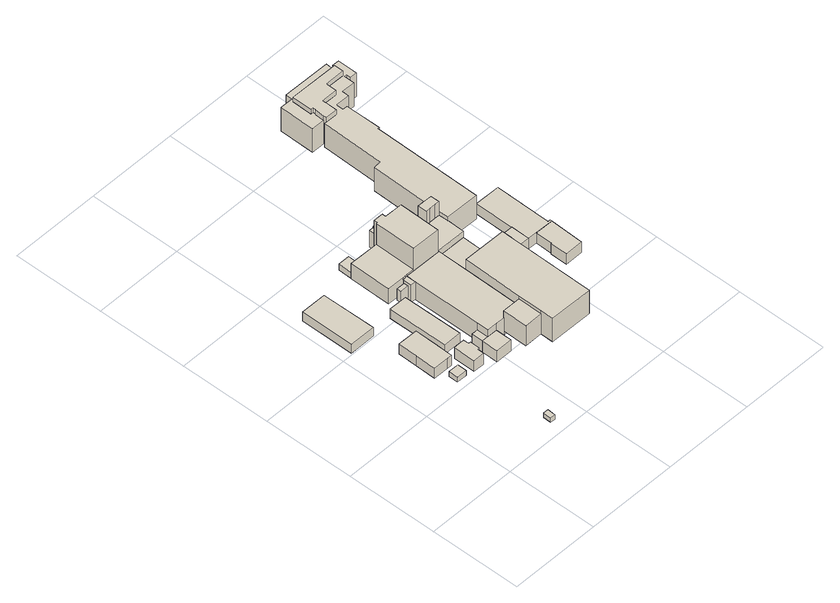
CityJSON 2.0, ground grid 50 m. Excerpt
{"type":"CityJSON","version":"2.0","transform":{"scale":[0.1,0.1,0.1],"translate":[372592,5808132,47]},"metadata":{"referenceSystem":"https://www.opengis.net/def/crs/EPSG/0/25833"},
"CityObjects":{
"building1":{"type":"Building","attributes":{"Gemeindeschluessel":"11000006","BezugspunktDach":"2200","function":"31001_2540","measuredHeight":2.75,"storeysAboveGround":1},"address":[{"country":"Germany","locality":"Berlin","thoroughfareNumber":"11 (1)","thoroughfareName":"Roedenbecksteig"}],"geometry":[{"type":"Solid","lod":"1","boundaries":[[[[0,1,2,3]],[[4,5,6,7]],[[4,7,3,2]],[[5,4,2,1]],[[6,5,1,0]],[[7,6,0,3]]]]}]},
"building2":{"type":"Building","attributes":{"Gemeindeschluessel":"11000006","BezugspunktDach":"2200","function":"31001_2160","measuredHeight":2.97,"storeysAboveGround":1},"address":[{"country":"Germany","locality":"Berlin","thoroughfareNumber":"1 (32)","thoroughfareName":"Hahn-Meitner-Platz"}],"geometry":[{"type":"Solid","lod":"1","boundaries":[[[[8,9,10,11]],[[12,13,14,15]],[[12,15,11,10]],[[13,12,10,9]],[[14,13,9,8]],[[15,14,8,11]]]]}]},
"building3":{"type":"Building","attributes":{"Gemeindeschluessel":"11000006","BezugspunktDach":"2200","function":"31001_2160","measuredHeight":7.39,"storeysAboveGround":2},"address":[{"country":"Germany","locality":"Berlin","thoroughfareNumber":"1 (23)","thoroughfareName":"Hahn-Meitner-Platz"}],"geometry":[{"type":"Solid","lod":"1","boundaries":[[[[16,17,18,19,20,21,22,23]],[[24,25,26,27,28,29,30,31]],[[24,31,23,22]],[[25,24,22,21]],[[26,25,21,20]],[[27,26,20,19]],[[28,27,19,18]],[[29,28,18,17]],[[30,29,17,16]],[[31,30,16,23]]]]}]},
"building4":{"type":"Building","attributes":{"Gemeindeschluessel":"11000006","BezugspunktDach":"2200","function":"31001_3020","measuredHeight":5.48,"storeysAboveGround":1},"address":[{"country":"Germany","locality":"Berlin","thoroughfareNumber":"1 (25)","thoroughfareName":"Hahn-Meitner-Platz"}],"geometry":[{"type":"Solid","lod":"1","boundaries":[[[[32,33,34,35]],[[36,37,38,39]],[[36,39,35,34]],[[37,36,34,33]],[[38,37,33,32]],[[39,38,32,35]]]]}]},
"building5":{"type":"Building","attributes":{"Gemeindeschluessel":"11000006","BezugspunktDach":"2200","function":"31001_3020","measuredHeight":6.89,"storeysAboveGround":1},"address":[{"country":"Germany","locality":"Berlin","thoroughfareNumber":"1 (22)","thoroughfareName":"Hahn-Meitner-Platz"}],"geometry":[{"type":"Solid","lod":"1","boundaries":[[[[40,41,42,43,44,45,46,47]],[[48,49,50,51,52,53,54,55]],[[48,55,47,46]],[[49,48,46,45]],[[50,49,45,44]],[[51,50,44,43]],[[52,51,43,42]],[[53,52,42,41]],[[54,53,41,40]],[[55,54,40,47]]]]}]},
"building6":{"type":"Building","attributes":{"Gemeindeschluessel":"11000006","BezugspunktDach":"2200","function":"31001_3020","measuredHeight":5.92,"storeysAboveGround":1},"address":[{"country":"Germany","locality":"Berlin","thoroughfareNumber":"1 (24)","thoroughfareName":"Hahn-Meitner-Platz"}],"geometry":[{"type":"Solid","lod":"1","boundaries":[[[[56,57,58,59]],[[60,61,62,63]],[[60,63,59,58]],[[61,60,58,57]],[[62,61,57,56]],[[63,62,56,59]]]]}]},
"building7":{"type":"Building","attributes":{"Gemeindeschluessel":"11000006","BezugspunktDach":"2200","function":"31001_2500","measuredHeight":7.17,"storeysAboveGround":1},"address":[{"country":"Germany","locality":"Berlin","thoroughfareNumber":"1 (30)","thoroughfareName":"Hahn-Meitner-Platz"}],"geometry":[{"type":"Solid","lod":"1","boundaries":[[[[64,65,66,67]],[[68,69,70,71]],[[68,71,67,66]],[[69,68,66,65]],[[70,69,65,64]],[[71,70,64,67]]]]}]},
"building8":{"type":"Building","attributes":{"Gemeindeschluessel":"11000006","function":"31001_3024"},"address":[{"country":"Germany","locality":"Berlin","thoroughfareNumber":"1 (7)","thoroughfareName":"Hahn-Meitner-Platz"}],"children":["building8-1","building8-2","building8-3","building8-4","building8-5","building8-6","building8-7","building8-8","building8-9","building8-10","building8-11","building8-12","building8-13","building8-14","building8-15","building8-16","building8-17","building8-18","building8-19","building8-20","building8-21"]},
"building8-1":{"type":"BuildingPart","attributes":{"BezugspunktDach":"2200","measuredHeight":11.27,"storeysAboveGround":5},"parents":["building8"],"geometry":[{"type":"MultiSurface","lod":"1","boundaries":[[[72,73,74,75,76,77,78,79,80,81,82,83]],[[84,85,86,87,88,89,90,91,92,93,94,95]],[[84,96,97,83,82]],[[85,84,82,81]],[[87,86,80,98,99]],[[88,87,100,99,101,78]],[[102,103,77,76]],[[91,90,104,105]],[[92,91,106,107]],[[93,92,107,108,73]],[[94,93,73,72]],[[109,110,94,72,83]],[[95,97,96,84]],[[86,85,81,80]],[[99,98,80,79]],[[79,78,101,99,100]],[[89,88,78,77]],[[90,89,103,102]],[[105,104,76,75]],[[107,106,75,74]],[[111,74,73,108,107]],[[95,94,110,109]]]}]},
"building8-2":{"type":"BuildingPart","attributes":{"BezugspunktDach":"2200","measuredHeight":7.01,"storeysAboveGround":5},"parents":["building8"],"geometry":[{"type":"MultiSurface","lod":"1","boundaries":[[[112,110,113,114]],[[115,94,116,117]],[[115,117,114,113]],[[113,109,97,118,119]],[[116,94,110,112]],[[117,116,112,114]],[[94,95,109,110]],[[115,119,118,97,95]]]}]},
"building8-3":{"type":"BuildingPart","attributes":{"BezugspunktDach":"2200","measuredHeight":7,"storeysAboveGround":5},"parents":["building8"],"geometry":[{"type":"MultiSurface","lod":"1","boundaries":[[[97,96,120,118]],[[121,84,95,115]],[[121,115,118,120]],[[84,121,120,96]],[[95,84,96,97]],[[122,95,97,118,115]]]}]},
"building8-4":{"type":"BuildingPart","attributes":{"BezugspunktDach":"2200","measuredHeight":11.99,"storeysAboveGround":5},"parents":["building8"],"geometry":[{"type":"MultiSurface","lod":"1","boundaries":[[[123,124,125,126,127,103,102]],[[89,128,129,130,131,132,90]],[[130,129,126,125]],[[131,133,134,125,124]],[[132,131,135,136]],[[90,132,123,136,104]],[[89,90,102,103]],[[89,137,128]],[[129,128,127,126]],[[130,138,134,133,131]],[[136,135,124,123]],[[104,136,123,102]]]}]},
"building8-5":{"type":"BuildingPart","attributes":{"BezugspunktDach":"2200","measuredHeight":22.49,"storeysAboveGround":5},"parents":["building8"],"geometry":[{"type":"MultiSurface","lod":"1","boundaries":[[[139,140,141,142,143,144,145,146,147]],[[148,149,150,151,152,153,154,155,156]],[[148,156,157,158,159,160,161,147,146]],[[149,148,146,145],[158,162,163,159]],[[150,149,145,144]],[[151,150,144,143]],[[152,151,143,142]],[[164,165,142,141]],[[166,167,153,141,140]],[[168,166,140,139]],[[156,169,168,155,139,147]],[[161,160,159,158,157]],[[163,162,158,159]],[[153,152,170,165,164]],[[154,153,167,166]],[[155,154,166,168]],[[155,168,169,156]]]}]},
"building8-6":{"type":"BuildingPart","attributes":{"BezugspunktDach":"2200","measuredHeight":6.75,"storeysAboveGround":5},"parents":["building8"],"geometry":[{"type":"MultiSurface","lod":"1","boundaries":[[[133,171,172,134]],[[173,174,131,130]],[[173,130,134,172]],[[131,174,175,135,133]],[[174,173,172,171]],[[171,133,135,175]],[[130,131,133,134]]]}]},
"building8-7":{"type":"BuildingPart","attributes":{"BezugspunktDach":"2200","measuredHeight":6.72,"storeysAboveGround":5},"parents":["building8"],"geometry":[{"type":"MultiSurface","lod":"1","boundaries":[[[176,177,172,171,178]],[[174,173,179,180,181]],[[174,181,182,175]],[[179,173,172,177]],[[180,183,184,179,177,176]],[[181,180,176,178]],[[175,182,178,171]],[[173,174,171,172]],[[179,184,183,180]]]}]},
"building8-8":{"type":"BuildingPart","attributes":{"BezugspunktDach":"2200","measuredHeight":6.64,"storeysAboveGround":5},"parents":["building8"],"geometry":[{"type":"MultiSurface","lod":"1","boundaries":[[[185,186,187,188,189,190,184,183]],[[179,191,192,193,194,195,196,180]],[[191,179,184,190]],[[192,191,190,189]],[[193,192,189,188]],[[194,193,188,187]],[[195,194,187,186]],[[197,198,186,185]],[[180,196,185,183]],[[179,180,183,184]],[[196,195,198,197]]]}]},
"building8-9":{"type":"BuildingPart","attributes":{"BezugspunktDach":"2200","measuredHeight":12.78,"storeysAboveGround":5},"parents":["building8"],"geometry":[{"type":"MultiSurface","lod":"1","boundaries":[[[199,200,201,202,203]],[[108,107,106,204,205]],[[108,205,203,202]],[[74,73,108,202,201]],[[75,74,201,200]],[[205,204,199,203]],[[107,108,73,74]],[[106,107,74,75]],[[204,106,200,199]]]}]},
"building8-10":{"type":"BuildingPart","attributes":{"BezugspunktDach":"2200","measuredHeight":22.72,"storeysAboveGround":5},"parents":["building8"],"geometry":[{"type":"MultiSurface","lod":"1","boundaries":[[[206,207,208,209,210,211,212,213,214,215,216]],[[217,218,219,220,221,222,223,224,225,101,99]],[[217,226,227,216,215]],[[218,217,215,214]],[[219,218,214,213]],[[220,219,213,212]],[[228,229,212,211]],[[222,230,231,211,210]],[[223,232,230,210,209]],[[233,232,209,208]],[[234,235,236,208,207]],[[237,238,207,206]],[[79,78,101,206,216]],[[99,227,226,217]],[[221,220,229,228]],[[221,231,230,222]],[[222,230,232,223]],[[239,224,223,232,233]],[[225,224,236,235,234]],[[101,225,238,237]],[[99,101,78,79]]]}]},
"building8-11":{"type":"BuildingPart","attributes":{"BezugspunktDach":"2200","measuredHeight":9.43,"storeysAboveGround":5},"parents":["building8"],"geometry":[{"type":"MultiSurface","lod":"1","boundaries":[[[240,241,242,243,227,226,244,245,246,247]],[[248,249,250,217,99,98,251,252,253,254]],[[248,254,247,246]],[[249,248,246,245]],[[255,256,249,245,244]],[[217,250,244,226]],[[99,217,226,217,99,227]],[[80,79,227,243]],[[257,80,98,243,242]],[[252,258,257,251,242,241]],[[259,258,241,240]],[[254,253,240,247]],[[250,249,256,255]],[[98,99,79,80]],[[251,98,80,257]],[[251,257,258,252]],[[253,252,258,259]]]}]},
"building8-12":{"type":"BuildingPart","attributes":{"BezugspunktDach":"2200","measuredHeight":6.57,"storeysAboveGround":5},"parents":["building8"],"geometry":[{"type":"Solid","lod":"1","boundaries":[[[[260,198,197,261,262,263]],[[264,265,196,195,266,267]],[[264,267,263,262]],[[265,264,262,261]],[[196,265,261,197]],[[266,195,198,260]],[[267,266,260,263]],[[195,196,197,198]]]]}]},
"building8-13":{"type":"BuildingPart","attributes":{"BezugspunktDach":"2200","measuredHeight":11.27,"storeysAboveGround":5},"parents":["building8"],"geometry":[{"type":"MultiSurface","lod":"1","boundaries":[[[81,80,257,258,259,268]],[[269,270,271,86,85,272]],[[269,272,268,259]],[[270,269,253,252]],[[271,270,252,251,257]],[[86,271,273,251,98]],[[272,85,81,268]],[[252,253,259,258]],[[258,257,251,252]],[[98,251,273,257,80]],[[85,86,80,81]]]}]},
"building8-14":{"type":"BuildingPart","attributes":{"BezugspunktDach":"2200","measuredHeight":14.58,"storeysAboveGround":5},"parents":["building8"],"geometry":[{"type":"MultiSurface","lod":"1","boundaries":[[[274,275,276,277,278,279,280,281,282,283,284,285,286,287,288]],[[289,290,291,292,293,294,295,296,297,298,299,300,301,302,303]],[[304,305,303,288,287]],[[290,306,304,289,287,286]],[[307,306,290,286,285]],[[292,308,307,309,285,284]],[[293,310,308,311,284,283]],[[312,310,293,283,282]],[[313,312,294,282,281]],[[314,313,281,280]],[[315,314,296,280,279]],[[316,315,297,279,278]],[[299,298,278,277]],[[317,318,299,277,276]],[[303,305,319,302,274,288]],[[289,303,305,304]],[[289,304,306,290]],[[291,290,306,307]],[[291,309,307,308,292]],[[292,311,308,310,293]],[[320,294,293,310,312]],[[295,294,312,313]],[[296,295,313,314]],[[297,296,314,315]],[[298,297,315,316]],[[321,300,299,318,317]],[[300,317,322,301]],[[302,301,322,319,323]],[[302,319,305,303]]]}]},
"building8-15":{"type":"BuildingPart","attributes":{"BezugspunktDach":"2200","measuredHeight":14.86,"storeysAboveGround":5},"parents":["building8"],"geometry":[{"type":"MultiSurface","lod":"1","boundaries":[[[318,317,322,319,305,304,306,307,308,310,312,313,314,315,316,324,325,326,165,327,328,329,330,331,332,333,334,335,336,337,338,339,340,341,342,343,344,345,346,347,348,349]],[[350,351,352,353,354,355,356,357,358,359,360,361,362,363,364,365,366,367,368,369,370,371,372,373,374,375,376,377,378,379,380,381,382,383,384,385,386,387,388,389,390,391]],[[350,391,349,348]],[[351,350,348,347]],[[352,351,347,346]],[[353,352,346,345]],[[354,353,345,344]],[[355,354,344,343]],[[356,355,343,342]],[[357,356,342,341]],[[358,357,341,340]],[[359,358,340,339]],[[360,359,339,338]],[[361,360,338,337]],[[362,361,337,336]],[[363,362,336,335]],[[364,363,335,334]],[[365,364,334,333]],[[366,365,333,332]],[[367,366,332,331]],[[368,367,331,330]],[[369,368,330,329]],[[370,369,329,328]],[[371,370,328,327]],[[372,371,392,153,152,165]],[[327,164,167,393,394]],[[373,372,165,326]],[[374,373,326,325]],[[375,374,325,324]],[[376,375,324,316]],[[377,376,298,297]],[[378,377,315,297,296,314]],[[379,378,314,296,295,395]],[[380,379,313,295,294]],[[381,380,294,293,310]],[[382,381,293,292]],[[383,382,292,291]],[[384,383,396,291,290]],[[385,384,290,289]],[[386,385,289,303]],[[387,386,303,302]],[[388,387,302,301,322]],[[389,388,301,300]],[[390,389,317,300,299]],[[391,390,318,349]],[[165,152,153,164]],[[394,393,167,153,392]],[[297,298,397,316,315]],[[314,296,297,315]],[[395,295,296,314,313]],[[294,295,313,312]],[[312,310,293,294]],[[292,293,310,308]],[[292,308,307,291]],[[290,291,396,307,306]],[[289,290,398,306,304]],[[303,289,304,305]],[[302,303,305,319]],[[319,322,301,302]],[[300,301,399,322,317]],[[299,300,317,318]]]}]},
"building8-16":{"type":"BuildingPart","attributes":{"BezugspunktDach":"2200","measuredHeight":14.82,"storeysAboveGround":5},"parents":["building8"],"geometry":[{"type":"MultiSurface","lod":"1","boundaries":[[[400,401,402,403,404,405,406,407,408,409]],[[410,105,104,175,182,411,412,413,414,415]],[[410,415,409,408]],[[200,199,408,407]],[[105,410,204,106]],[[76,75,105,407,406]],[[171,133,124,123,102,406,405]],[[178,171,405,404]],[[411,182,404,403]],[[412,411,403,402]],[[413,412,402,401]],[[414,413,401,400]],[[415,414,400,409]],[[106,204,199,200]],[[104,105,75,76]],[[136,123,124,135]],[[136,104,102,123]],[[175,135,133,171]],[[182,175,171,178]]]}]},
"building8-17":{"type":"BuildingPart","attributes":{"BezugspunktDach":"2200","measuredHeight":12.41,"storeysAboveGround":5},"parents":["building8"],"geometry":[{"type":"MultiSurface","lod":"1","boundaries":[[[416,231,230,232,233,417,418,419,420]],[[421,422,423,424,425,426,427,428,429]],[[421,429,420,419]],[[422,421,419,418]],[[430,431,418,417]],[[425,424,224,223,232]],[[426,425,223,222]],[[427,426,222,221]],[[432,228,427,231,416]],[[433,432,428,416,420]],[[423,422,431,430]],[[423,430,236,424]],[[233,232,223,224]],[[222,223,232,230]],[[221,222,230,231]],[[428,427,228,432]],[[429,428,432,433]]]}]},
"building8-18":{"type":"BuildingPart","attributes":{"BezugspunktDach":"2200","measuredHeight":10.41,"storeysAboveGround":5},"parents":["building8"],"geometry":[{"type":"MultiSurface","lod":"1","boundaries":[[[228,433,434,229]],[[435,429,427,436]],[[435,436,229,434]],[[429,435,434,433]],[[436,427,221,220,229]],[[427,428,432,228]],[[429,433,432,428]],[[228,229,220,221]]]}]},
"building8-19":{"type":"BuildingPart","attributes":{"BezugspunktDach":"2200","measuredHeight":10.06,"storeysAboveGround":5},"parents":["building8"],"geometry":[{"type":"MultiSurface","lod":"1","boundaries":[[[160,159,163,437,431,430,236,235]],[[424,423,422,438,162,158,157,439]],[[424,439,225,224]],[[424,440,424,423]],[[438,422,431,437]],[[162,438,437,163]],[[238,169,157,160,235]],[[224,225,235,236]],[[423,424,440,236,430]],[[422,423,430,431]],[[162,163,159,158]],[[157,158,159,160]],[[439,157,169,238]]]}]},
"building8-20":{"type":"BuildingPart","attributes":{"BezugspunktDach":"2200","measuredHeight":3.78,"storeysAboveGround":5},"parents":["building8"],"geometry":[{"type":"Solid","lod":"1","boundaries":[[[[255,441,442,256]],[[443,444,250,249]],[[443,249,256,442]],[[444,443,442,441]],[[250,444,441,255]],[[249,250,255,256]]]]}]},
"building8-21":{"type":"BuildingPart","attributes":{"BezugspunktDach":"2200","measuredHeight":12.24,"storeysAboveGround":5},"parents":["building8"],"geometry":[{"type":"MultiSurface","lod":"1","boundaries":[[[445,393,167,169,238,237]],[[446,156,153,392,129,88]],[[446,88,101,225,447]],[[156,446,439,157]],[[129,392,393,445]],[[78,77,103,127,126,129,445,237]],[[88,128,89]],[[447,225,101,448,237,238]],[[157,439,238,169]],[[153,154,166,167]],[[166,154,155,168]],[[156,169,168,155]],[[392,153,167,393]],[[88,89,77,78]],[[89,128,127,103]],[[129,126,127,128]]]}]}
},
"vertices":[
[303,9,131],[305,54,131],[278,55,131],[276,11,131],[278,55,103],[305,54,103],[303,9,103],[276,11,103],
[247,491,117],[248,543,117],[191,544,117],[190,492,117],[191,544,87],[248,543,87],[247,491,87],[190,492,87],
[222,580,150],[249,580,150],[251,689,150],[253,797,150],[171,799,150],[143,799,150],[141,691,150],[139,582,150],[141,691,87],[143,799,87],[171,799,87],[253,797,87],[251,689,87],[249,580,87],[222,580,87],[139,582,87],
[148,957,140],[146,1252,140],[5,1252,140],[5,958,140],[5,1252,85],[146,1252,85],[148,957,85],[5,958,85],
[349,481,156],[350,515,156],[361,518,156],[361,570,156],[350,571,156],[349,601,156],[289,601,156],[288,481,156],[289,601,87],[349,601,87],[350,571,87],[361,570,87],[361,518,87],[350,515,87],[349,481,87],[288,481,87],
[291,660,129],[389,660,129],[387,986,129],[290,987,129],[387,986,70],[389,660,70],[291,660,70],[290,987,70],
[453,1029,120],[453,1054,120],[407,1055,120],[407,1030,120],[407,1055,48],[453,1054,48],[453,1029,48],[407,1030,48],
[546,586,122],[595,585,122],[595,588,122],[695,587,122],[699,910,122],[701,1072,122],[693,1072,122],[536,1073,122],[493,1074,122],[493,1023,122],[492,650,122],[492,587,122],[492,650,9],[493,1023,9],[493,1074,9],[536,1073,9],[693,1072,9],[701,1072,9],[699,910,9],[695,587,9],[595,588,9],[595,585,9],[546,586,9],[492,587,9],[492,650,79],[492,587,79],[493,1074,37],[536,1073,37],[536,1073,98],[693,1072,37],[699,910,92],[701,1072,92],[699,910,37],[695,587,37],[695,587,38],[595,588,38],[595,585,38],[492,587,80],[546,586,80],[595,588,84],
[546,497,80],[456,587,80],[455,498,80],[456,587,9],[546,497,9],[455,498,9],[456,587,79],[456,587,50],
[456,649,79],[456,649,9],[491,587,9],
[778,909,92],[857,908,92],[857,969,92],[858,1070,92],[779,1071,92],[779,1071,9],[858,1070,9],[857,969,9],[857,908,9],[778,909,9],[857,908,77],[857,969,77],[857,908,37],[778,909,37],[778,1071,9],[857,969,30],
[800,1217,218],[832,1217,218],[858,1217,218],[857,1265,218],[832,1266,218],[800,1266,218],[776,1266,218],[775,1266,218],[775,1217,218],[775,1266,9],[776,1266,9],[800,1266,9],[832,1266,9],[857,1265,9],[858,1217,9],[832,1217,9],[800,1217,9],[775,1217,9],[775,1217,36],[775,1266,36],[775,1266,137],[775,1217,137],[775,1217,89],[776,1266,36],[776,1266,137],[858,1217,155],[857,1265,155],[832,1217,132],[858,1217,132],[800,1217,132],[775,1217,132],[857,1265,84],
[936,907,77],[937,968,77],[937,968,9],[936,907,9],[936,907,37],
[1060,865,77],[1061,966,77],[935,866,77],[1061,966,9],[1060,865,9],[935,866,9],[935,866,37],[1060,865,76],[1061,966,76],
[1110,864,76],[1209,863,76],[1209,873,76],[1195,872,76],[1199,1178,76],[1063,1179,76],[1063,1179,9],[1199,1178,9],[1195,872,9],[1209,873,9],[1209,863,9],[1110,864,9],[1110,864,75],[1209,863,75],
[694,453,165],[695,587,165],[595,588,165],[595,585,165],[594,453,165],[694,453,38],[594,453,38],
[693,1072,265],[695,1218,265],[696,1293,265],[696,1297,265],[598,1298,265],[598,1318,265],[573,1318,265],[545,1318,265],[545,1299,265],[539,1299,265],[536,1073,265],[539,1299,37],[545,1299,37],[545,1318,37],[573,1318,37],[598,1318,37],[598,1298,37],[696,1297,37],[696,1293,37],[695,1218,37],[539,1299,132],[536,1073,132],[598,1318,141],[573,1318,141],[598,1298,149],[598,1318,149],[696,1297,149],[696,1293,149],[695,1218,62],[695,1218,137],[696,1293,137],[693,1072,132],[695,1218,132],[696,1293,66],
[467,1072,132],[479,1072,132],[479,1074,132],[493,1074,132],[440,1300,132],[377,1301,132],[375,1301,132],[373,1073,132],[375,1301,37],[377,1301,37],[440,1300,37],[479,1074,37],[479,1072,37],[467,1072,37],[373,1073,37],[440,1300,75],[377,1301,75],[479,1074,122],[479,1072,122],[467,1072,122],
[1203,678,75],[1109,772,75],[1105,772,75],[1104,679,75],[1105,772,9],[1109,772,9],[1203,678,9],[1104,679,9],
[467,1024,122],[467,1072,9],[479,1072,9],[479,1074,9],[467,1024,9],[479,1074,67],
[930,2039,183],[930,2022,183],[926,2022,183],[925,1971,183],[925,1955,183],[990,1954,183],[992,2021,183],[990,2021,183],[990,2038,183],[1077,2037,183],[1078,2096,183],[1186,2094,183],[1186,2145,183],[917,2149,183],[915,2039,183],[917,2149,37],[1186,2145,37],[1186,2094,37],[1078,2096,37],[1077,2037,37],[990,2038,37],[990,2021,37],[992,2021,37],[990,1954,37],[925,1955,37],[925,1971,37],[926,2022,37],[930,2022,37],[930,2039,37],[915,2039,37],[917,2149,155],[915,2039,155],[1186,2145,155],[1186,2094,155],[1078,2096,155],[1186,2094,132],[1077,2037,155],[1078,2096,132],[990,2038,155],[990,2021,155],[992,2021,155],[990,1954,155],[925,1955,155],[926,2022,155],[925,1971,155],[930,2039,155],[990,2038,97],[926,2022,131],[930,2022,155],[930,2039,58],
[913,1955,155],[905,1613,155],[864,1611,155],[860,1164,155],[1042,1160,155],[1050,1759,155],[1059,1760,155],[1059,1953,155],[1032,1954,155],[1033,1994,155],[1110,1992,155],[1111,2029,155],[1185,2028,155],[1185,2084,155],[1198,2084,155],[1198,2062,155],[1237,2061,155],[1239,2170,155],[1199,2170,155],[1199,2164,155],[1186,2164,155],[1187,2196,155],[928,2199,155],[927,2162,155],[855,2163,155],[853,1972,155],[855,2163,6],[927,2162,6],[928,2199,6],[1187,2196,6],[1186,2164,6],[1199,2164,6],[1199,2170,6],[1239,2170,6],[1237,2061,6],[1198,2062,6],[1198,2084,6],[1185,2084,6],[1185,2028,6],[1111,2029,6],[1110,1992,6],[1033,1994,6],[1032,1954,6],[1059,1953,6],[1059,1760,6],[1050,1759,6],[1042,1160,6],[860,1164,6],[857,1265,6],[864,1611,6],[905,1613,6],[913,1955,6],[925,1955,6],[990,1954,6],[992,2021,6],[990,2021,6],[990,2038,6],[1077,2037,6],[1078,2096,6],[1186,2094,6],[1186,2145,6],[917,2149,6],[915,2039,6],[930,2039,6],[930,2022,6],[926,2022,6],[925,1971,6],[853,1972,6],[860,1164,9],[860,1164,132],[860,1164,101],[990,2021,96],[1186,2094,96],[925,1955,58],[1186,2145,105],[930,2022,77],
[930,381,185],[931,483,185],[935,811,185],[935,837,185],[935,866,185],[936,907,185],[699,910,185],[695,587,185],[694,453,185],[693,383,185],[694,453,37],[935,837,37],[935,811,37],[931,483,37],[930,381,37],[693,383,37],
[598,1336,149],[722,1293,149],[722,1297,149],[723,1371,149],[598,1373,149],[723,1371,36],[722,1297,36],[722,1293,36],[696,1293,36],[696,1297,36],[598,1298,36],[598,1318,36],[598,1336,36],[598,1373,36],[722,1293,137],[722,1297,137],[598,1336,141],[598,1373,141],
[574,1374,141],[574,1374,36],[573,1318,36],
[776,1297,137],[776,1297,36],[695,1218,36],[696,1293,77],
[441,1375,75],[378,1376,75],[378,1376,37],[441,1375,37],
[858,1070,132],[695,1218,9],[695,1218,111],[693,1072,56]
]}
